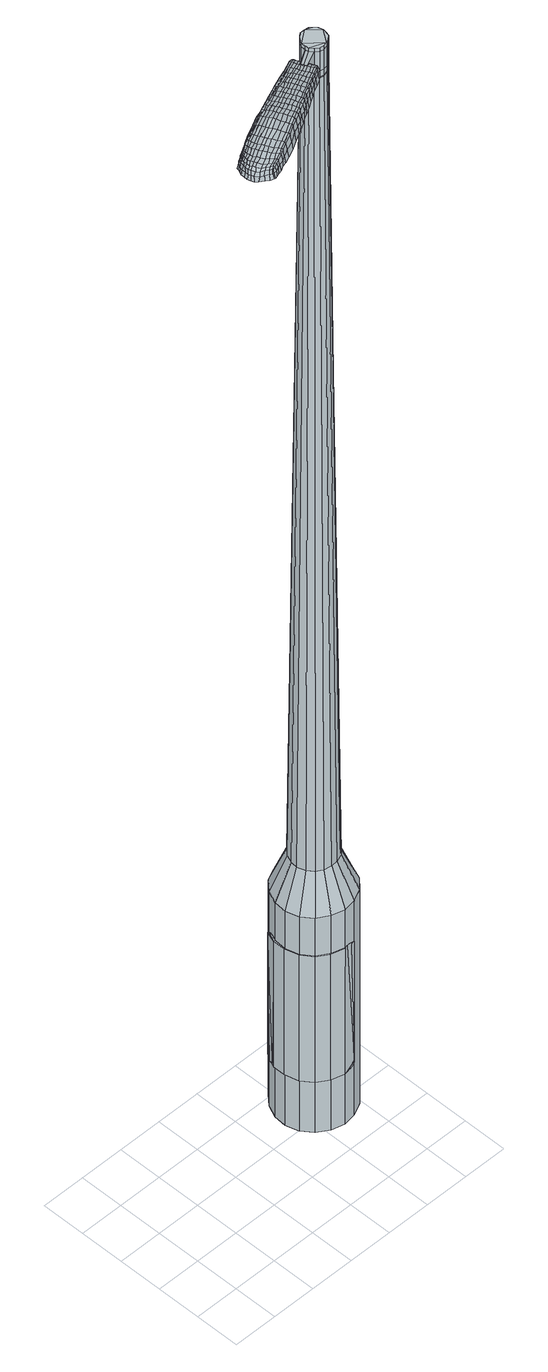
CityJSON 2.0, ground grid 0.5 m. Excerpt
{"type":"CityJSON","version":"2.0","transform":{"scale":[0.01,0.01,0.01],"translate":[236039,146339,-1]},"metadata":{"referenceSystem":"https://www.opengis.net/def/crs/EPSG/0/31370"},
"CityObjects":{
"object1":{"type":"GenericCityObject","attributes":{"cluster":669,"mean_distance_to_centroid":0.196,"new_centroid_x":236041.22,"new_centroid_y":146340.21,"mean_distance_to_camera":7.48,"H1":11.5,"H2":10.92,"Z_final":114.68,"cluster2":-1,"proj_x":236039.25,"proj_y":146336.29,"id_line":17326,"bearing_l":116.72,"distance":4.39,"orientation":"left","G_obj":206.72},"geometry":[{"type":"MultiSurface","lod":"2","boundaries":[[[0,1,2,3]],[[1,4,5,2]],[[4,6,7,5]],[[6,8,9,7]],[[8,10,11,9]],[[10,12,13,11]],[[12,14,15,13]],[[14,16,17,15]],[[16,18,19,17]],[[18,20,21,19]],[[20,22,23,21]],[[22,24,25,23]],[[24,26,27,25]],[[26,28,29,27]],[[28,30,31,29]],[[30,32,33,31]],[[32,34,35,33]],[[34,0,3,35]],[[36,37,38,39]],[[38,40,41,42]],[[41,43,42]],[[42,44,45,46]],[[45,47,46]],[[46,48,49,50]],[[49,51,50]],[[42,46,50,38]],[[50,52,39,38]],[[53,36,39]],[[2,5,7,35]],[[7,9,11,15]],[[11,13,15]],[[15,17,19,23]],[[19,21,23]],[[23,25,27,31]],[[27,29,31]],[[15,23,31,7]],[[31,33,35,7]],[[3,2,35]],[[1,0,54,55]],[[0,34,56,54]],[[34,32,57,56]],[[32,30,58,57]],[[30,28,59,58]],[[28,26,60,59]],[[26,24,61,60]],[[24,22,62,61]],[[22,20,63,62]],[[20,18,64,63]],[[18,16,65,64]],[[16,14,66,65]],[[14,12,67,66]],[[12,10,68,67]],[[10,8,69,68]],[[8,6,70,69]],[[6,4,71,70]],[[4,1,55,71]],[[55,54,72,73]],[[54,56,74,72]],[[56,57,75,74]],[[57,58,76,75]],[[58,59,77,76]],[[59,60,78,77]],[[60,61,79,78]],[[61,62,80,79]],[[62,63,81,80]],[[63,64,82,81]],[[64,65,83,82]],[[65,66,84,83]],[[66,67,85,84]],[[67,68,86,85]],[[68,69,87,86]],[[69,70,88,87]],[[70,71,89,88]],[[71,55,73,89]],[[90,91,92,73]],[[74,93,91,90]],[[94,95,93,74]],[[96,97,95,94]],[[77,98,97,96]],[[78,99,98,77]],[[100,101,99,78]],[[80,102,101,100]],[[103,104,102,80]],[[105,106,104,103]],[[83,107,106,105]],[[108,109,107,83]],[[85,110,109,108]],[[111,112,110,85]],[[113,114,112,111]],[[88,115,114,113]],[[116,117,115,88]],[[73,92,117,116]],[[118,119,120,121]],[[122,118,121,123]],[[124,122,123,125]],[[126,124,125,127]],[[128,126,127,129]],[[130,128,129,131]],[[132,130,131,133]],[[134,132,133,135]],[[136,134,135,137]],[[138,136,137,139]],[[140,138,139,141]],[[142,140,141,143]],[[144,142,143,145]],[[146,144,145,147]],[[148,146,147,149]],[[150,148,149,151]],[[72,90,73]],[[72,74,90]],[[75,94,74]],[[75,76,96,94]],[[76,77,96]],[[79,100,78]],[[79,80,100]],[[81,103,80]],[[81,82,105,103]],[[82,83,105]],[[84,108,83]],[[84,85,108]],[[86,111,85]],[[86,87,113,111]],[[87,88,113]],[[89,116,88]],[[89,73,116]],[[152,92,91]],[[153,117,92]],[[153,115,117]],[[154,114,115]],[[154,155,112,114]],[[155,110,112]],[[156,109,110]],[[156,107,109]],[[157,106,107]],[[157,158,104,106]],[[158,102,104]],[[159,101,102]],[[159,99,101]],[[160,97,98]],[[160,161,95,97]],[[161,93,95]],[[152,91,93]],[[39,52,150,162]],[[92,152,163,151]],[[53,39,162,119]],[[152,93,120,163]],[[36,53,119,118]],[[93,161,121,120]],[[37,36,118,122]],[[161,160,123,121]],[[38,37,122,124]],[[160,98,125,123]],[[40,38,124,126]],[[98,99,127,125]],[[41,40,126,128]],[[99,159,129,127]],[[43,41,128,130]],[[159,102,131,129]],[[42,43,130,132]],[[102,158,133,131]],[[44,42,132,134]],[[158,157,135,133]],[[45,44,134,136]],[[157,107,137,135]],[[47,45,136,138]],[[107,156,139,137]],[[46,47,138,140]],[[156,110,141,139]],[[48,46,140,142]],[[110,155,143,141]],[[49,48,142,144]],[[155,154,145,143]],[[51,49,144,146]],[[154,115,147,145]],[[50,51,146,148]],[[115,153,149,147]],[[52,50,148,150]],[[153,92,151,149]],[[150,151,164,165]],[[151,163,166,164]],[[163,120,167,166]],[[120,119,168,167]],[[119,162,169,168]],[[162,150,165,169]],[[170,171,172,173]],[[174,170,173,175]],[[170,174,176,177]],[[171,170,177,178]],[[179,180,181,182]],[[183,179,182,184]],[[179,183,185,186]],[[180,179,186,187]],[[188,189,190,191]],[[192,188,191,193]],[[188,192,194,195]],[[189,188,195,196]],[[197,198,199,200]],[[201,197,200,202]],[[197,201,203,204]],[[198,197,204,205]],[[206,207,208,209]],[[210,206,209,211]],[[206,210,212,213]],[[207,206,213,214]],[[215,216,217,218]],[[219,215,218,220]],[[215,219,221,222]],[[216,215,222,223]],[[224,225,226,227]],[[216,224,227,217]],[[224,216,223,228]],[[225,224,228,229]],[[230,231,232,233]],[[225,230,233,226]],[[230,225,229,234]],[[231,230,234,235]],[[236,174,175,237]],[[231,236,237,232]],[[236,231,235,238]],[[174,236,238,176]],[[239,240,241,242]],[[243,239,242,244]],[[239,243,245,246]],[[240,239,246,247]],[[248,249,250,251]],[[240,248,251,241]],[[248,240,247,252]],[[249,248,252,253]],[[254,255,256,257]],[[249,254,257,250]],[[254,249,253,258]],[[255,254,258,259]],[[260,261,262,263]],[[255,260,263,256]],[[260,255,259,264]],[[261,260,264,265]],[[266,171,178,267]],[[261,266,267,262]],[[266,261,265,268]],[[171,266,268,172]],[[269,270,271,272]],[[273,269,272,274]],[[269,273,275,276]],[[270,269,276,277]],[[278,279,280,281]],[[270,278,281,271]],[[278,270,277,282]],[[279,278,282,283]],[[284,285,286,287]],[[279,284,287,280]],[[284,279,283,288]],[[285,284,288,289]],[[290,183,184,291]],[[285,290,291,286]],[[290,285,289,292]],[[183,290,292,185]],[[293,294,295,296]],[[297,293,296,298]],[[293,297,299,300]],[[294,293,300,301]],[[302,303,304,305]],[[294,302,305,295]],[[302,294,301,306]],[[303,302,306,307]],[[308,309,310,311]],[[303,308,311,304]],[[308,303,307,312]],[[309,308,312,313]],[[314,315,316,317]],[[309,314,317,310]],[[314,309,313,318]],[[315,314,318,319]],[[320,180,187,321]],[[315,320,321,316]],[[320,315,319,322]],[[180,320,322,181]],[[323,209,208,324]],[[325,323,324,326]],[[323,325,327,328]],[[209,323,328,211]],[[329,325,326,330]],[[331,329,330,332]],[[329,331,333,334]],[[325,329,334,327]],[[335,331,332,336]],[[337,335,336,338]],[[335,337,339,340]],[[331,335,340,333]],[[341,337,338,342]],[[343,341,342,344]],[[341,343,345,346]],[[337,341,346,339]],[[347,343,344,348]],[[198,347,348,199]],[[347,198,205,349]],[[343,347,349,345]],[[350,351,196,195]],[[352,350,195,194]],[[350,352,353,354]],[[351,350,354,355]],[[356,357,355,354]],[[358,356,354,353]],[[356,358,359,360]],[[357,356,360,361]],[[362,363,361,360]],[[364,362,360,359]],[[362,364,365,366]],[[363,362,366,367]],[[368,369,367,366]],[[370,368,366,365]],[[368,370,203,201]],[[369,368,201,202]],[[371,372,373,374]],[[273,371,374,275]],[[371,273,274,375]],[[372,371,375,376]],[[377,192,193,378]],[[372,377,378,373]],[[377,372,376,379]],[[192,377,379,194]],[[380,381,382,383]],[[219,380,383,221]],[[380,219,220,384]],[[381,380,384,385]],[[386,387,388,389]],[[381,386,389,382]],[[386,381,385,390]],[[387,386,390,391]],[[392,189,196,393]],[[387,392,393,388]],[[392,387,391,394]],[[189,392,394,190]],[[395,396,397,398]],[[177,395,398,178]],[[395,177,176,399]],[[396,395,399,400]],[[401,402,403,404]],[[396,401,404,397]],[[401,396,400,405]],[[402,401,405,406]],[[407,200,199,408]],[[402,407,408,403]],[[407,402,406,409]],[[200,407,409,202]],[[410,411,412,413]],[[182,410,413,184]],[[410,182,181,414]],[[411,410,414,415]],[[416,204,203,417]],[[411,416,417,412]],[[416,411,415,418]],[[204,416,418,205]],[[419,420,421,422]],[[297,419,422,299]],[[419,297,298,423]],[[420,419,423,424]],[[425,210,211,426]],[[420,425,426,421]],[[425,420,424,427]],[[210,425,427,212]],[[428,429,430,431]],[[243,428,431,245]],[[428,243,244,432]],[[429,428,432,433]],[[434,435,436,437]],[[429,434,437,430]],[[434,429,433,438]],[[435,434,438,439]],[[440,207,214,441]],[[435,440,441,436]],[[440,435,439,442]],[[207,440,442,208]],[[443,444,433,432]],[[242,443,432,244]],[[443,242,241,445]],[[444,443,445,446]],[[447,448,439,438]],[[444,447,438,433]],[[447,444,446,449]],[[448,447,449,450]],[[451,324,208,442]],[[448,451,442,439]],[[451,448,450,452]],[[324,451,452,326]],[[453,454,455,456]],[[300,453,456,301]],[[453,300,299,422]],[[454,453,422,421]],[[457,328,327,458]],[[454,457,458,455]],[[457,454,421,426]],[[328,457,426,211]],[[459,460,446,445]],[[251,459,445,241]],[[459,251,250,461]],[[460,459,461,462]],[[463,464,450,449]],[[460,463,449,446]],[[463,460,462,465]],[[464,463,465,466]],[[467,330,326,452]],[[464,467,452,450]],[[467,464,466,468]],[[330,467,468,332]],[[469,470,471,472]],[[306,469,472,307]],[[469,306,301,456]],[[470,469,456,455]],[[473,334,333,474]],[[470,473,474,471]],[[473,470,455,458]],[[334,473,458,327]],[[475,476,462,461]],[[257,475,461,250]],[[475,257,256,477]],[[476,475,477,478]],[[479,480,466,465]],[[476,479,465,462]],[[479,476,478,481]],[[480,479,481,482]],[[483,336,332,468]],[[480,483,468,466]],[[483,480,482,484]],[[336,483,484,338]],[[485,486,487,488]],[[312,485,488,313]],[[485,312,307,472]],[[486,485,472,471]],[[489,340,339,490]],[[486,489,490,487]],[[489,486,471,474]],[[340,489,474,333]],[[491,492,478,477]],[[263,491,477,256]],[[491,263,262,493]],[[492,491,493,494]],[[495,496,482,481]],[[492,495,481,478]],[[495,492,494,497]],[[496,495,497,498]],[[499,342,338,484]],[[496,499,484,482]],[[499,496,498,500]],[[342,499,500,344]],[[501,502,503,504]],[[318,501,504,319]],[[501,318,313,488]],[[502,501,488,487]],[[505,346,345,506]],[[502,505,506,503]],[[505,502,487,490]],[[346,505,490,339]],[[507,508,494,493]],[[267,507,493,262]],[[507,267,178,398]],[[508,507,398,397]],[[509,510,498,497]],[[508,509,497,494]],[[509,508,397,404]],[[510,509,404,403]],[[511,348,344,500]],[[510,511,500,498]],[[511,510,403,408]],[[348,511,408,199]],[[512,513,415,414]],[[322,512,414,181]],[[512,322,319,504]],[[513,512,504,503]],[[514,349,205,418]],[[513,514,418,415]],[[514,513,503,506]],[[349,514,506,345]],[[515,516,376,375]],[[272,515,375,274]],[[515,272,271,517]],[[516,515,517,518]],[[519,352,194,379]],[[516,519,379,376]],[[519,516,518,520]],[[352,519,520,353]],[[521,522,523,524]],[[222,521,524,223]],[[521,222,221,383]],[[522,521,383,382]],[[525,526,527,528]],[[522,525,528,523]],[[525,522,382,389]],[[526,525,389,388]],[[529,351,355,530]],[[526,529,530,527]],[[529,526,388,393]],[[351,529,393,196]],[[531,532,518,517]],[[281,531,517,271]],[[531,281,280,533]],[[532,531,533,534]],[[535,358,353,520]],[[532,535,520,518]],[[535,532,534,536]],[[358,535,536,359]],[[537,538,539,540]],[[228,537,540,229]],[[537,228,223,524]],[[538,537,524,523]],[[541,542,543,544]],[[538,541,544,539]],[[541,538,523,528]],[[542,541,528,527]],[[545,357,361,546]],[[542,545,546,543]],[[545,542,527,530]],[[357,545,530,355]],[[547,548,534,533]],[[287,547,533,280]],[[547,287,286,549]],[[548,547,549,550]],[[551,364,359,536]],[[548,551,536,534]],[[551,548,550,552]],[[364,551,552,365]],[[553,554,555,556]],[[234,553,556,235]],[[553,234,229,540]],[[554,553,540,539]],[[557,558,559,560]],[[554,557,560,555]],[[557,554,539,544]],[[558,557,544,543]],[[561,363,367,562]],[[558,561,562,559]],[[561,558,543,546]],[[363,561,546,361]],[[563,564,550,549]],[[291,563,549,286]],[[563,291,184,413]],[[564,563,413,412]],[[565,370,365,552]],[[564,565,552,550]],[[565,564,412,417]],[[370,565,417,203]],[[566,567,400,399]],[[238,566,399,176]],[[566,238,235,556]],[[567,566,556,555]],[[568,569,406,405]],[[567,568,405,400]],[[568,567,555,560]],[[569,568,560,559]],[[570,369,202,409]],[[569,570,409,406]],[[570,569,559,562]],[[369,570,562,367]],[[571,572,573,574]],[[574,573,575,576]],[[577,575,573,578]],[[578,573,572,579]],[[580,581,582,583]],[[583,582,584,585]],[[586,584,582,587]],[[587,582,581,588]],[[589,590,591,592]],[[592,591,593,594]],[[595,593,591,596]],[[596,591,590,597]],[[598,599,600,601]],[[601,600,602,603]],[[604,602,600,605]],[[605,600,599,606]],[[607,608,609,610]],[[610,609,611,612]],[[613,611,609,614]],[[614,609,608,615]],[[616,617,618,619]],[[619,618,620,621]],[[622,620,618,623]],[[623,618,617,624]],[[625,626,627,628]],[[628,627,617,616]],[[624,617,627,629]],[[629,627,626,630]],[[631,632,633,634]],[[634,633,626,625]],[[630,626,633,635]],[[635,633,632,636]],[[576,575,637,638]],[[638,637,632,631]],[[636,632,637,639]],[[639,637,575,577]],[[640,641,642,643]],[[643,642,644,645]],[[646,644,642,647]],[[647,642,641,648]],[[649,650,651,652]],[[652,651,641,640]],[[648,641,651,653]],[[653,651,650,654]],[[655,656,657,658]],[[658,657,650,649]],[[654,650,657,659]],[[659,657,656,660]],[[661,662,663,664]],[[664,663,656,655]],[[660,656,663,665]],[[665,663,662,666]],[[579,572,667,668]],[[668,667,662,661]],[[666,662,667,669]],[[669,667,572,571]],[[670,671,672,673]],[[673,672,674,675]],[[676,674,672,677]],[[677,672,671,678]],[[679,680,681,682]],[[682,681,671,670]],[[678,671,681,683]],[[683,681,680,684]],[[685,686,687,688]],[[688,687,680,679]],[[684,680,687,689]],[[689,687,686,690]],[[585,584,691,692]],[[692,691,686,685]],[[690,686,691,693]],[[693,691,584,586]],[[694,695,696,697]],[[697,696,698,699]],[[700,698,696,701]],[[701,696,695,702]],[[703,704,705,706]],[[706,705,695,694]],[[702,695,705,707]],[[707,705,704,708]],[[709,710,711,712]],[[712,711,704,703]],[[708,704,711,713]],[[713,711,710,714]],[[715,716,717,718]],[[718,717,710,709]],[[714,710,717,719]],[[719,717,716,720]],[[588,581,721,722]],[[722,721,716,715]],[[720,716,721,723]],[[723,721,581,580]],[[607,610,724,725]],[[725,724,726,727]],[[728,726,724,168]],[[168,724,610,612]],[[727,726,729,730]],[[730,729,731,732]],[[733,731,729,734]],[[734,729,726,728]],[[732,731,735,736]],[[736,735,737,738]],[[739,737,735,740]],[[740,735,731,733]],[[738,737,741,742]],[[742,741,743,744]],[[745,743,741,746]],[[746,741,737,739]],[[744,743,747,748]],[[748,747,599,598]],[[606,599,747,749]],[[749,747,743,745]],[[597,750,751,596]],[[596,751,752,595]],[[753,752,751,754]],[[754,751,750,755]],[[755,756,757,754]],[[754,757,758,753]],[[759,758,757,760]],[[760,757,756,761]],[[761,762,763,760]],[[760,763,764,759]],[[765,764,763,766]],[[766,763,762,767]],[[767,768,769,766]],[[766,769,770,765]],[[604,770,769,602]],[[602,769,768,603]],[[771,772,773,774]],[[774,773,674,676]],[[675,674,773,775]],[[775,773,772,776]],[[594,593,777,778]],[[778,777,772,771]],[[776,772,777,779]],[[779,777,593,595]],[[780,781,782,783]],[[783,782,620,622]],[[621,620,782,784]],[[784,782,781,785]],[[786,787,788,789]],[[789,788,781,780]],[[785,781,788,790]],[[790,788,787,791]],[[597,590,792,793]],[[793,792,787,786]],[[791,787,792,794]],[[794,792,590,589]],[[795,796,797,798]],[[798,797,578,579]],[[577,578,797,799]],[[799,797,796,800]],[[801,802,803,804]],[[804,803,796,795]],[[800,796,803,805]],[[805,803,802,806]],[[598,601,807,808]],[[808,807,802,801]],[[806,802,807,809]],[[809,807,601,603]],[[810,811,812,813]],[[813,812,583,585]],[[580,583,812,814]],[[814,812,811,815]],[[604,605,816,817]],[[817,816,811,810]],[[815,811,816,818]],[[818,816,605,606]],[[819,820,821]],[[821,820,698,700]],[[698,820,699]],[[699,820,819,822]],[[612,611,823,824]],[[824,823,819,821]],[[822,819,823,825]],[[825,823,611,613]],[[826,827,644,646]],[[645,644,828]],[[828,644,827,829]],[[830,831,832,833]],[[833,832,827,826]],[[829,827,832,834]],[[834,832,831,835]],[[615,608,836,837]],[[837,836,831,830]],[[835,831,836,838]],[[838,836,608,607]],[[829,839,840,828]],[[828,840,643,645]],[[640,643,840,841]],[[841,840,839,842]],[[835,843,844,834]],[[834,844,839,829]],[[842,839,844,845]],[[845,844,843,846]],[[607,725,847,838]],[[838,847,843,835]],[[846,843,847,848]],[[848,847,725,727]],[[849,850,851,852]],[[852,851,701,702]],[[700,701,851,821]],[[851,850,821]],[[728,168,853,854]],[[854,853,850,849]],[[821,850,853,824]],[[824,853,168,612]],[[842,855,856,841]],[[841,856,652,640]],[[649,652,856,857]],[[857,856,855,858]],[[846,859,860,845]],[[845,860,855,842]],[[858,855,860,861]],[[861,860,859,862]],[[727,730,863,848]],[[848,863,859,846]],[[862,859,863,864]],[[864,863,730,732]],[[865,866,867,868]],[[868,867,707,708]],[[702,707,867,852]],[[852,867,866,849]],[[733,734,869,870]],[[870,869,866,865]],[[849,866,869,854]],[[854,869,734,728]],[[858,871,872,857]],[[857,872,658,649]],[[655,658,872,873]],[[873,872,871,874]],[[862,875,876,861]],[[861,876,871,858]],[[874,871,876,877]],[[877,876,875,878]],[[732,736,879,864]],[[864,879,875,862]],[[878,875,879,880]],[[880,879,736,738]],[[881,882,883,884]],[[884,883,713,714]],[[708,713,883,868]],[[868,883,882,865]],[[739,740,885,886]],[[886,885,882,881]],[[865,882,885,870]],[[870,885,740,733]],[[874,887,888,873]],[[873,888,664,655]],[[661,664,888,889]],[[889,888,887,890]],[[878,891,892,877]],[[877,892,887,874]],[[890,887,892,893]],[[893,892,891,894]],[[738,742,895,880]],[[880,895,891,878]],[[894,891,895,896]],[[896,895,742,744]],[[897,898,899,900]],[[900,899,719,720]],[[714,719,899,884]],[[884,899,898,881]],[[745,746,901,902]],[[902,901,898,897]],[[881,898,901,886]],[[886,901,746,739]],[[890,903,904,889]],[[889,904,668,661]],[[579,668,904,798]],[[798,904,903,795]],[[894,905,906,893]],[[893,906,903,890]],[[795,903,906,804]],[[804,906,905,801]],[[744,748,907,896]],[[896,907,905,894]],[[801,905,907,808]],[[808,907,748,598]],[[815,908,909,814]],[[814,909,723,580]],[[720,723,909,900]],[[900,909,908,897]],[[606,749,910,818]],[[818,910,908,815]],[[897,908,910,902]],[[902,910,749,745]],[[776,911,912,775]],[[775,912,673,675]],[[670,673,912,913]],[[913,912,911,914]],[[595,752,915,779]],[[779,915,911,776]],[[914,911,915,916]],[[916,915,752,753]],[[917,918,919,920]],[[920,919,623,624]],[[622,623,919,783]],[[783,919,918,780]],[[921,922,923,924]],[[924,923,918,917]],[[780,918,923,789]],[[789,923,922,786]],[[755,750,925,926]],[[926,925,922,921]],[[786,922,925,793]],[[793,925,750,597]],[[914,927,928,913]],[[913,928,682,670]],[[679,682,928,929]],[[929,928,927,930]],[[753,758,931,916]],[[916,931,927,914]],[[930,927,931,932]],[[932,931,758,759]],[[933,934,935,936]],[[936,935,629,630]],[[624,629,935,920]],[[920,935,934,917]],[[937,938,939,940]],[[940,939,934,933]],[[917,934,939,924]],[[924,939,938,921]],[[761,756,941,942]],[[942,941,938,937]],[[921,938,941,926]],[[926,941,756,755]],[[930,943,944,929]],[[929,944,688,679]],[[685,688,944,945]],[[945,944,943,946]],[[759,764,947,932]],[[932,947,943,930]],[[946,943,947,948]],[[948,947,764,765]],[[949,950,951,952]],[[952,951,635,636]],[[630,635,951,936]],[[936,951,950,933]],[[953,954,955,956]],[[956,955,950,949]],[[933,950,955,940]],[[940,955,954,937]],[[767,762,957,958]],[[958,957,954,953]],[[937,954,957,942]],[[942,957,762,761]],[[946,959,960,945]],[[945,960,692,685]],[[585,692,960,813]],[[813,960,959,810]],[[765,770,961,948]],[[948,961,959,946]],[[810,959,961,817]],[[817,961,770,604]],[[800,962,963,799]],[[799,963,639,577]],[[636,639,963,952]],[[952,963,962,949]],[[806,964,965,805]],[[805,965,962,800]],[[949,962,965,956]],[[956,965,964,953]],[[603,768,966,809]],[[809,966,964,806]],[[953,964,966,958]],[[958,966,768,767]],[[571,574,173,172]],[[574,576,175,173]],[[586,587,186,185]],[[587,588,187,186]],[[589,592,191,190]],[[592,594,193,191]],[[613,614,213,212]],[[614,615,214,213]],[[616,619,218,217]],[[619,621,220,218]],[[625,628,227,226]],[[628,616,217,227]],[[631,634,233,232]],[[634,625,226,233]],[[576,638,237,175]],[[638,631,232,237]],[[646,647,246,245]],[[647,648,247,246]],[[648,653,252,247]],[[653,654,253,252]],[[654,659,258,253]],[[659,660,259,258]],[[660,665,264,259]],[[665,666,265,264]],[[666,669,268,265]],[[669,571,172,268]],[[676,677,276,275]],[[677,678,277,276]],[[678,683,282,277]],[[683,684,283,282]],[[684,689,288,283]],[[689,690,289,288]],[[690,693,292,289]],[[693,586,185,292]],[[694,697,296,295]],[[697,699,298,296]],[[703,706,305,304]],[[706,694,295,305]],[[709,712,311,310]],[[712,703,304,311]],[[715,718,317,316]],[[718,709,310,317]],[[588,722,321,187]],[[722,715,316,321]],[[771,774,374,373]],[[774,676,275,374]],[[594,778,378,193]],[[778,771,373,378]],[[621,784,384,220]],[[784,785,385,384]],[[785,790,390,385]],[[790,791,391,390]],[[791,794,394,391]],[[794,589,190,394]],[[699,423,298]],[[699,822,424,423]],[[822,825,427,424]],[[825,613,212,427]],[[826,646,431,430]],[[646,245,431]],[[830,833,437,436]],[[833,826,430,437]],[[615,837,441,214]],[[837,830,436,441]],[[967,968,969,970]],[[971,972,970,969]],[[973,974,975,976]],[[977,978,979,980]],[[968,981,982,969]],[[983,971,969,982]],[[984,973,976,985]],[[986,987,978,977]],[[981,988,989,982]],[[989,990,983,982]],[[991,984,985,992]],[[993,987,986,994]],[[988,995,996,989]],[[996,997,990,989]],[[998,991,992,999]],[[1000,993,994,1001]],[[1002,1003,1004,1005]],[[1006,1007,1003,1002]],[[1006,1008,1009,1007]],[[1008,1010,1011,1009]],[[1012,1013,1014,1015]],[[1016,1017,1013,1012]],[[1018,1019,1017,1016]],[[1020,1021,1019,1018]],[[1015,1004,1003,1012]],[[1012,1003,1007,1016]],[[1007,1009,1018,1016]],[[1009,1011,1020,1018]],[[976,975,972,971]],[[985,976,971,983]],[[990,992,985,983]],[[997,999,992,990]],[[977,980,974,973]],[[986,977,973,984]],[[994,986,984,991]],[[1001,994,991,998]],[[978,1002,1005,979]],[[987,1006,1002,978]],[[1008,1006,987,993]],[[1010,1008,993,1000]],[[1022,1023,1024,1025]],[[1024,1026,1027,1028]],[[1024,1028,1029,1030]],[[1024,1030,1025]],[[1031,1022,1025,1032]],[[1033,1032,1025,1034]],[[1035,1034,1025]],[[1036,1024,1023,1037]],[[1038,1036,1037,1039]],[[1040,1038,1039,1041]],[[1042,1040,1041,1043]],[[1044,1042,1043,1045]],[[1045,1046,1047,1048]],[[1045,1048,1049,1050]],[[1045,1050,1051,1052]],[[1051,1053,1054,1055]],[[1051,1055,1056,1057]],[[1051,1057,1052]],[[1045,1052,1044]],[[1058,1059,1023,1022]],[[1060,1061,1026,1024]],[[1062,1063,1035,1025]],[[1059,1064,1037,1023]],[[1065,1060,1024,1036]],[[1064,1066,1039,1037]],[[1067,1065,1036,1038]],[[1066,1068,1041,1039]],[[1069,1067,1038,1040]],[[1068,1070,1043,1041]],[[1071,1069,1040,1042]],[[1070,1072,1045,1043]],[[1073,1071,1042,1044]],[[1072,1074,1046,1045]],[[1075,1076,1053,1051]],[[1077,1073,1044,1052]],[[1047,1046,1074,1078]],[[1048,1047,1078,1079]],[[1049,1048,1079,1080]],[[1050,1049,1080,1081]],[[1051,1050,1081,1075]],[[1082,1058,1022,1031]],[[1083,1082,1031,1032]],[[1084,1083,1032,1033]],[[1085,1084,1033,1034]],[[1063,1085,1034,1035]],[[1027,1026,1061,1086]],[[1054,1053,1076,1087]],[[1028,1027,1086,1088]],[[1029,1028,1088,1089]],[[1030,1029,1089,1090]],[[1025,1030,1090,1062]],[[1055,1054,1087,1091]],[[1056,1055,1091,1092]],[[1057,1056,1092,1093]],[[1052,1057,1093,1077]]]}]}
},
"vertices":[
[183,100,384],[179,114,384],[179,114,96],[183,100,96],[180,128,384],[180,128,96],[186,142,384],[186,142,96],[196,153,384],[196,153,96],[209,159,384],[209,159,96],[224,161,384],[224,161,96],[238,158,384],[238,158,96],[250,149,384],[250,149,96],[259,138,384],[259,138,96],[263,124,384],[263,124,96],[262,109,384],[262,109,96],[257,95,384],[257,95,96],[247,85,384],[247,85,96],[233,78,384],[233,78,96],[219,76,384],[219,76,96],[205,80,384],[205,80,96],[192,88,384],[192,88,96],[216,106,1524],[220,105,1524],[225,106,1524],[209,113,1524],[229,108,1524],[233,111,1524],[235,120,1524],[234,116,1524],[233,125,1524],[230,128,1524],[222,132,1524],[227,131,1524],[217,132,1524],[213,129,1524],[208,122,1524],[210,126,1524],[208,117,1524],[212,109,1524],[199,107,429],[196,116,429],[204,100,429],[211,96,429],[220,94,429],[228,95,429],[236,98,429],[242,105,429],[246,113,429],[246,122,429],[244,130,429],[239,137,429],[231,142,429],[223,144,429],[214,143,429],[206,139,429],[200,132,429],[197,124,429],[209,113,1483],[208,117,1483],[212,109,1483],[216,106,1483],[220,105,1483],[225,106,1483],[229,108,1483],[233,111,1483],[234,116,1483],[235,120,1483],[233,125,1483],[230,128,1483],[227,131,1483],[222,132,1483],[217,132,1483],[213,129,1483],[210,126,1483],[208,122,1483],[210,113,1483],[210,113,1485],[208,117,1485],[212,109,1485],[216,107,1483],[216,107,1485],[221,106,1483],[221,106,1485],[225,106,1485],[229,108,1485],[232,112,1483],[232,112,1485],[234,116,1485],[234,120,1483],[234,120,1485],[233,124,1483],[233,124,1485],[230,128,1485],[226,130,1483],[226,130,1485],[222,132,1485],[218,131,1483],[218,131,1485],[214,129,1483],[214,129,1485],[210,126,1485],[209,122,1483],[209,122,1485],[216,106,1519],[212,109,1519],[212,109,1493],[216,106,1493],[220,105,1519],[220,105,1493],[225,106,1519],[225,106,1493],[229,108,1519],[229,108,1493],[233,111,1519],[233,111,1493],[234,116,1519],[234,116,1493],[235,120,1519],[235,120,1493],[233,125,1519],[233,125,1493],[230,128,1519],[230,128,1493],[227,131,1519],[227,131,1493],[222,132,1519],[222,132,1493],[217,132,1519],[217,132,1493],[213,129,1519],[213,129,1493],[210,126,1519],[210,126,1493],[208,122,1519],[208,122,1493],[208,117,1519],[208,117,1493],[209,113,1485],[208,122,1485],[213,129,1485],[217,132,1485],[227,131,1485],[233,125,1485],[235,120,1485],[233,111,1485],[220,105,1485],[216,106,1485],[209,113,1519],[209,113,1493],[191,107,1513],[191,107,1518],[193,104,1513],[194,101,1513],[194,101,1518],[193,104,1518],[118,88,1519],[124,91,1518],[122,92,1509],[116,89,1510],[110,85,1519],[108,86,1510],[111,84,1526],[119,87,1525],[126,90,1525],[135,54,1519],[141,57,1518],[141,59,1525],[135,56,1525],[127,50,1519],[127,52,1526],[127,48,1510],[134,52,1510],[140,55,1509],[61,37,1519],[60,40,1519],[59,39,1513],[60,36,1513],[64,33,1519],[63,33,1513],[65,34,1524],[63,37,1524],[61,41,1524],[127,70,1530],[134,73,1529],[133,76,1529],[126,73,1530],[119,66,1531],[118,69,1531],[121,62,1530],[129,67,1530],[136,70,1529],[199,106,1512],[198,109,1512],[197,108,1517],[198,106,1517],[201,104,1512],[200,103,1517],[200,103,1506],[199,106,1506],[197,108,1506],[65,61,1519],[68,62,1519],[67,63,1512],[64,61,1512],[63,59,1518],[62,60,1512],[64,58,1522],[66,60,1523],[69,61,1524],[72,65,1519],[77,68,1519],[75,69,1512],[71,66,1512],[73,64,1524],[78,67,1525],[82,71,1519],[89,75,1519],[87,75,1511],[80,72,1511],[83,70,1526],[90,74,1526],[99,80,1519],[97,80,1510],[101,79,1526],[185,118,1513],[178,115,1513],[180,114,1518],[186,117,1517],[191,120,1512],[190,119,1516],[189,120,1506],[184,118,1507],[177,115,1507],[171,112,1514],[165,109,1515],[166,108,1520],[173,111,1519],[170,112,1507],[163,110,1507],[158,106,1515],[151,103,1516],[152,102,1522],[159,105,1521],[156,107,1508],[149,104,1508],[144,100,1517],[137,97,1517],[139,96,1524],[146,99,1523],[142,101,1508],[136,98,1509],[131,94,1518],[132,93,1524],[129,95,1509],[81,28,1519],[84,29,1519],[84,31,1524],[80,29,1523],[78,28,1518],[78,29,1522],[78,26,1512],[80,27,1512],[84,28,1512],[88,31,1519],[94,33,1519],[94,35,1525],[88,32,1524],[88,29,1512],[93,32,1512],[99,36,1519],[106,39,1519],[106,41,1526],[99,37,1526],[99,34,1511],[106,37,1511],[117,44,1519],[117,46,1526],[116,42,1510],[199,91,1513],[192,87,1513],[192,85,1507],[198,89,1507],[204,94,1512],[203,93,1506],[202,94,1516],[199,92,1517],[192,88,1518],[186,83,1514],[179,79,1515],[179,78,1507],[185,82,1507],[186,85,1519],[179,81,1520],[173,76,1515],[166,72,1516],[166,70,1508],[172,74,1508],[173,77,1521],[166,73,1522],[160,68,1517],[154,64,1517],[153,63,1509],[159,66,1508],[160,70,1523],[154,66,1524],[147,61,1518],[147,59,1509],[147,63,1524],[193,103,1519],[192,106,1519],[187,100,1520],[186,102,1520],[188,97,1520],[195,101,1519],[180,97,1522],[179,99,1522],[174,93,1523],[172,96,1523],[175,91,1523],[182,94,1521],[167,90,1524],[166,93,1524],[160,87,1525],[159,89,1525],[162,84,1525],[168,87,1524],[154,83,1526],[152,86,1526],[147,80,1527],[146,83,1527],[149,77,1527],[155,80,1526],[141,77,1528],[139,79,1528],[142,73,1528],[65,39,1527],[64,42,1527],[68,35,1526],[72,37,1527],[69,41,1528],[68,44,1528],[75,43,1529],[74,47,1529],[78,40,1528],[84,43,1530],[82,47,1530],[80,50,1530],[88,50,1531],[87,53,1531],[90,47,1530],[98,51,1531],[96,54,1531],[95,57,1531],[108,60,1531],[106,63,1531],[110,56,1531],[76,28,1518],[73,29,1519],[72,27,1513],[76,26,1513],[77,29,1523],[74,30,1523],[68,31,1519],[68,30,1513],[70,32,1524],[62,57,1518],[61,55,1518],[62,55,1523],[64,57,1523],[61,58,1513],[60,55,1513],[59,51,1519],[59,47,1519],[60,48,1524],[61,51,1523],[58,51,1513],[58,47,1513],[59,43,1519],[60,44,1524],[58,43,1513],[120,86,1528],[121,84,1528],[127,87,1528],[127,89,1527],[112,82,1528],[113,81,1529],[122,82,1529],[123,79,1530],[130,82,1529],[128,85,1528],[114,78,1529],[115,75,1530],[125,76,1530],[131,79,1529],[116,72,1531],[134,57,1528],[133,59,1529],[125,55,1529],[127,53,1528],[141,61,1527],[140,63,1528],[131,63,1529],[123,58,1530],[138,66,1528],[205,96,1512],[204,97,1512],[203,97,1517],[203,96,1517],[204,94,1506],[203,96,1506],[202,100,1512],[201,100,1517],[202,100,1506],[193,120,1512],[194,118,1512],[192,118,1506],[192,120,1506],[192,118,1517],[193,117,1517],[195,116,1512],[196,114,1512],[195,114,1506],[194,116,1506],[194,115,1517],[195,113,1517],[197,111,1512],[196,111,1506],[196,110,1517],[187,116,1519],[188,115,1519],[180,113,1520],[181,112,1520],[189,113,1519],[190,110,1519],[182,110,1520],[183,107,1520],[191,108,1519],[185,105,1520],[199,93,1519],[198,95,1519],[191,91,1520],[192,89,1520],[196,98,1519],[190,94,1520],[174,110,1521],[174,108,1521],[167,107,1522],[168,105,1522],[175,106,1521],[177,104,1521],[169,103,1522],[170,101,1523],[178,102,1522],[171,98,1523],[186,86,1521],[185,88,1521],[178,84,1522],[179,82,1522],[183,91,1521],[177,87,1522],[160,104,1523],[161,102,1523],[153,101,1524],[154,99,1524],[162,100,1523],[163,98,1524],[155,97,1525],[156,94,1525],[164,95,1524],[158,92,1525],[173,79,1523],[172,80,1523],[165,77,1524],[166,75,1524],[170,84,1524],[164,80,1525],[146,98,1525],[147,96,1525],[140,95,1526],[141,93,1526],[148,94,1526],[150,91,1526],[142,91,1527],[143,88,1527],[151,89,1526],[144,85,1527],[160,71,1525],[159,73,1525],[152,70,1526],[153,68,1526],[157,77,1526],[151,73,1527],[133,92,1527],[134,90,1527],[135,88,1527],[136,85,1528],[138,82,1528],[147,64,1527],[146,66,1527],[144,70,1528],[79,30,1525],[76,31,1525],[82,31,1526],[80,32,1526],[72,33,1526],[76,34,1527],[66,58,1525],[64,56,1525],[68,58,1526],[69,60,1525],[63,53,1525],[63,49,1526],[66,51,1527],[67,55,1526],[63,45,1526],[67,48,1527],[87,33,1526],[85,34,1527],[93,36,1527],[90,37,1528],[81,37,1528],[87,40,1529],[73,63,1526],[72,60,1527],[78,63,1528],[78,66,1527],[72,57,1527],[72,54,1528],[78,57,1529],[78,61,1528],[72,50,1528],[79,54,1530],[98,38,1528],[96,40,1529],[106,42,1528],[104,44,1529],[93,43,1529],[101,47,1530],[84,69,1528],[84,67,1528],[91,70,1529],[91,72,1528],[84,64,1529],[84,60,1530],[92,64,1530],[91,67,1530],[85,57,1530],[93,61,1531],[116,47,1529],[115,49,1529],[112,53,1530],[101,77,1528],[102,75,1529],[103,73,1530],[104,70,1530],[105,66,1531],[123,90,1509],[125,89,1518],[118,87,1518],[117,87,1509],[111,83,1519],[109,84,1510],[112,82,1525],[120,86,1525],[126,89,1525],[140,61,1525],[140,59,1518],[134,56,1518],[134,57,1525],[126,51,1519],[126,53,1525],[126,50,1510],[133,54,1509],[139,57,1509],[61,40,1513],[62,41,1519],[63,38,1519],[62,37,1513],[66,35,1519],[65,34,1513],[67,36,1524],[64,38,1524],[63,41,1524],[132,76,1528],[134,73,1528],[127,70,1529],[126,73,1529],[119,66,1529],[118,69,1529],[121,63,1529],[129,67,1529],[135,70,1528],[195,107,1516],[196,108,1512],[197,105,1512],[197,105,1516],[199,103,1512],[198,102,1516],[198,102,1506],[197,105,1506],[195,107,1506],[68,62,1512],[69,61,1519],[67,59,1518],[65,60,1512],[65,58,1518],[64,58,1512],[66,57,1522],[67,58,1523],[70,60,1523],[76,67,1512],[78,66,1519],[73,63,1519],[72,64,1512],[74,62,1524],[79,65,1525],[88,74,1511],[90,73,1519],[83,69,1519],[81,70,1511],[84,68,1525],[91,72,1526],[100,78,1519],[98,79,1510],[102,77,1526],[180,112,1518],[179,113,1513],[186,116,1513],[187,115,1517],[191,118,1512],[190,117,1515],[190,118,1506],[185,116,1506],[178,114,1507],[166,106,1520],[165,107,1514],[172,110,1514],[173,109,1519],[171,111,1507],[164,108,1507],[153,100,1522],[152,101,1516],[158,104,1515],[160,103,1521],[157,105,1508],[150,102,1508],[139,94,1523],[138,95,1517],[145,98,1516],[146,97,1522],[143,99,1508],[136,96,1508],[131,92,1517],[133,91,1524],[130,93,1509],[83,33,1523],[83,31,1519],[80,30,1518],[80,31,1523],[78,30,1518],[78,31,1522],[78,28,1512],[80,29,1512],[83,30,1512],[93,37,1525],[93,35,1519],[88,33,1519],[88,34,1524],[87,31,1512],[93,33,1512],[106,42,1526],[105,41,1519],[98,37,1519],[98,39,1525],[98,36,1511],[105,39,1511],[116,46,1519],[116,48,1526],[115,44,1510],[191,87,1507],[191,89,1513],[198,92,1513],[197,91,1506],[202,95,1512],[202,94,1506],[201,95,1515],[198,93,1517],[191,90,1518],[178,79,1507],[178,81,1514],[185,85,1514],[184,83,1507],[185,86,1519],[178,82,1520],[165,72,1508],[165,73,1516],[172,77,1515],[171,75,1508],[172,79,1521],[165,75,1522],[152,64,1508],[152,66,1517],[159,70,1516],[158,68,1508],[159,71,1522],[153,68,1523],[146,63,1517],[146,61,1509],[146,64,1524],[193,103,1518],[191,105,1518],[186,100,1519],[185,102,1519],[188,97,1519],[180,97,1520],[178,99,1520],[173,93,1521],[172,96,1521],[174,90,1521],[181,94,1520],[166,90,1523],[165,92,1523],[160,86,1524],[159,89,1524],[161,84,1524],[168,87,1523],[153,83,1525],[152,86,1525],[147,80,1526],[145,82,1526],[148,77,1526],[155,80,1525],[140,76,1527],[139,79,1527],[142,73,1527],[65,42,1526],[67,39,1526],[69,37,1525],[72,38,1526],[70,41,1526],[69,44,1526],[74,47,1528],[76,44,1528],[78,41,1527],[84,44,1528],[82,47,1529],[81,50,1529],[87,53,1530],[88,50,1530],[91,47,1529],[98,51,1530],[96,54,1530],[95,57,1530],[106,63,1530],[108,60,1530],[110,57,1530],[74,29,1513],[74,30,1518],[76,30,1518],[76,28,1512],[77,31,1523],[75,31,1523],[70,32,1519],[69,32,1513],[71,33,1523],[64,54,1523],[63,54,1518],[64,56,1518],[65,56,1523],[63,57,1512],[62,54,1512],[62,48,1523],[61,47,1519],[62,51,1519],[63,51,1523],[61,51,1513],[60,47,1513],[61,44,1519],[62,44,1524],[60,44,1513],[127,87,1527],[121,84,1527],[120,85,1527],[127,88,1526],[113,81,1527],[113,80,1528],[130,81,1528],[123,78,1528],[122,81,1528],[128,84,1527],[114,77,1528],[115,75,1529],[124,75,1529],[131,79,1528],[116,72,1529],[125,55,1528],[133,60,1527],[134,58,1527],[126,54,1527],[140,62,1526],[139,63,1527],[131,63,1528],[123,59,1528],[137,66,1527],[202,96,1512],[203,96,1512],[201,96,1516],[201,95,1506],[200,99,1512],[199,99,1516],[200,99,1506],[190,117,1506],[192,117,1512],[191,117,1516],[191,116,1516],[193,113,1506],[194,113,1512],[193,115,1512],[192,115,1506],[192,114,1516],[193,112,1516],[195,110,1512],[194,110,1506],[194,110,1516],[187,114,1518],[187,115,1518],[180,112,1519],[181,111,1519],[189,110,1518],[188,112,1518],[182,109,1519],[183,107,1519],[190,108,1518],[184,104,1519],[191,91,1519],[197,95,1518],[197,94,1518],[191,90,1519],[195,97,1518],[189,94,1519],[174,108,1520],[174,109,1520],[167,106,1521],[167,105,1521],[176,104,1520],[175,106,1520],[168,103,1521],[169,100,1521],[177,101,1520],[171,98,1521],[178,84,1521],[184,88,1520],[185,87,1520],[178,83,1521],[183,91,1520],[176,87,1521],[160,102,1522],[160,103,1522],[153,100,1523],[154,99,1523],[163,97,1522],[161,100,1522],[155,97,1523],[156,94,1524],[164,95,1523],[157,91,1524],[165,77,1523],[171,80,1522],[172,79,1522],[165,76,1523],[169,84,1522],[163,80,1523],[147,96,1524],[147,97,1524],[140,94,1525],[140,93,1525],[149,91,1525],[148,93,1524],[141,90,1525],[143,88,1526],[151,88,1525],[144,85,1526],[152,70,1525],[158,73,1524],[159,72,1524],[152,69,1525],[156,77,1524],[150,73,1525],[134,90,1526],[133,91,1526],[136,85,1527],[135,87,1526],[137,82,1527],[145,66,1526],[146,65,1526],[144,70,1526],[77,32,1524],[79,32,1524],[82,33,1525],[80,33,1525],[73,34,1525],[76,35,1525],[69,57,1525],[66,55,1524],[67,57,1524],[70,59,1525],[67,51,1526],[64,49,1525],[65,52,1524],[68,54,1525],[64,46,1525],[68,47,1526],[85,35,1526],[87,35,1526],[92,37,1526],[91,38,1527],[81,38,1526],[87,41,1527],[79,63,1527],[73,60,1526],[74,61,1526],[79,64,1526],[79,57,1528],[73,54,1527],[73,57,1526],[79,60,1527],[73,50,1527],[79,53,1528],[96,41,1527],[98,40,1527],[105,43,1527],[104,44,1528],[93,44,1528],[101,47,1529],[91,70,1528],[84,66,1527],[84,67,1527],[92,71,1527],[93,64,1529],[85,60,1529],[84,63,1528],[92,67,1528],[86,57,1529],[94,61,1530],[114,50,1528],[115,49,1528],[112,53,1529],[102,75,1528],[102,76,1528],[104,69,1529],[103,72,1529],[105,66,1530],[190,118,1508],[193,112,1508],[163,99,1509],[160,106,1509],[144,90,1510],[140,97,1510],[108,73,1512],[104,81,1512],[120,89,1511],[124,81,1511],[92,64,1513],[80,58,1514],[76,66,1514],[88,73,1513],[196,106,1508],[167,92,1509],[148,82,1510],[112,64,1512],[128,72,1511],[96,56,1513],[84,50,1514],[199,100,1508],[170,85,1509],[152,74,1510],[117,56,1512],[133,64,1511],[88,42,1514],[100,48,1513],[202,94,1508],[174,78,1509],[155,67,1510],[121,48,1512],[137,56,1511],[92,34,1514],[105,39,1513],[68,52,1514],[65,48,1514],[62,55,1514],[65,59,1514],[72,44,1514],[68,42,1514],[76,37,1514],[71,36,1514],[80,29,1514],[74,29,1514],[62,44,1515],[60,39,1515],[60,40,1515],[60,48,1515],[64,40,1515],[61,38,1515],[66,36,1515],[61,37,1515],[68,32,1515],[62,36,1515],[222,76,334],[218,75,334],[218,75,165],[232,77,171],[222,76,165],[226,76,165],[228,76,166],[230,76,167],[232,77,169],[226,76,334],[228,76,333],[230,76,332],[232,77,331],[232,77,328],[203,79,165],[203,79,334],[191,87,165],[191,87,334],[182,99,165],[182,99,334],[178,114,165],[178,114,334],[178,128,165],[178,128,334],[180,132,334],[181,136,334],[183,139,333],[183,140,332],[184,142,331],[184,142,328],[180,132,165],[184,142,171],[184,142,169],[183,140,167],[183,139,166],[181,136,165],[222,78,334],[218,78,334],[218,78,165],[222,78,165],[232,79,171],[232,79,328],[204,81,334],[204,81,165],[193,89,334],[193,89,165],[185,100,334],[185,100,165],[181,114,334],[181,114,165],[181,128,334],[181,128,165],[183,131,334],[187,141,328],[187,141,171],[183,131,165],[184,135,334],[185,137,333],[186,139,332],[186,140,331],[225,79,334],[228,79,333],[230,79,332],[231,79,331],[225,79,165],[186,140,169],[228,79,166],[230,79,167],[231,79,169],[186,139,167],[185,137,166],[184,135,165]
]}
